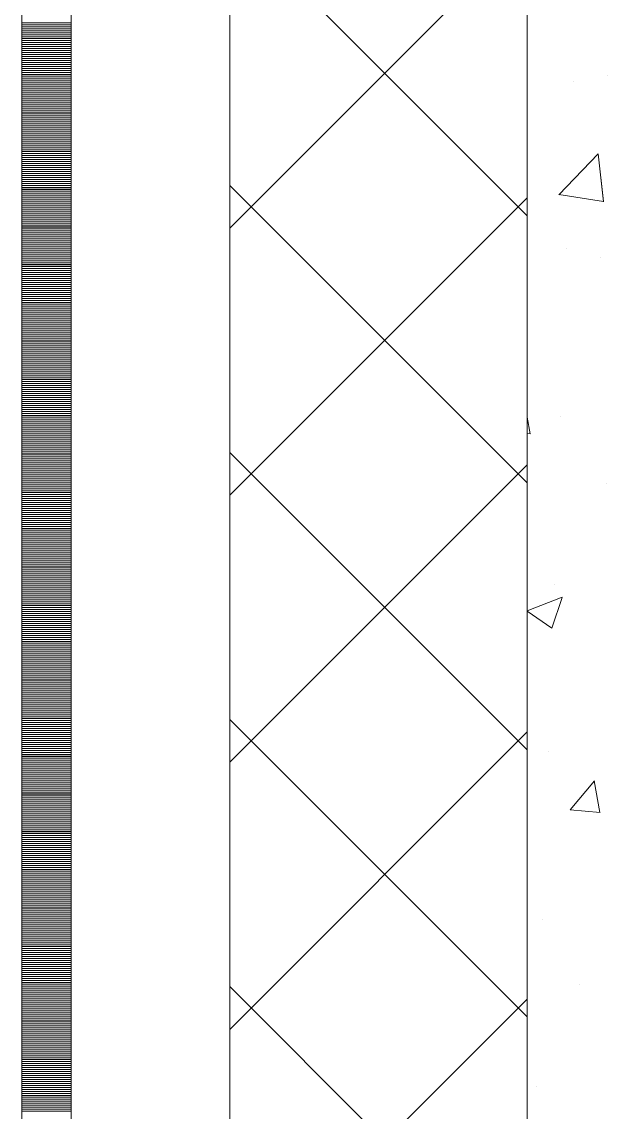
# Model space of a CAD drawing. Header units: millimetres. Extents: x 470010 to 1231400, y -134005 to 421770.
# Drawn here: x 806168 to 806465, y 162063 to 162613 of the extents above; entities that cross this region are included whole.
import ezdxf
from ezdxf.enums import TextEntityAlignment as Align

# ---------------------------------------------------------------- set-up
doc = ezdxf.new("R2010")
doc.units = ezdxf.units.MM
doc.linetypes.add('DASHED', pattern=[19.05, 12.7, -6.35])
doc.layers.get('Defpoints').update_dxf_attribs({"color": 140})
doc.layers.add('АР_Делит', color=120, linetype='Continuous', lineweight=0, plot=False)
for name, color, linetype, lineweight in [('АР_Стены ПЕНОблок', 52, 'Continuous', 20), ('АР_Тонкая', 254, 'Continuous', 5), ('АР_Утеплитель', 31, 'Continuous', 0), ('АР_Штриховка', 8, 'Continuous', 0)]:
    doc.layers.add(name, color=color, linetype=linetype, lineweight=lineweight)
doc.layers.add('РД_Оси_100', color=7, linetype='Continuous', lineweight=0, true_color=0x525252)
doc.styles.add('style1', font='ARIALN.TTF')

# ---------------------------------------------------------------- blocks, each defined once
blk = doc.blocks.new('СОШ_2200_АР_ОСИ_М100_28.05.24')
at = {"layer": 'АР_Делит', "color": 251, "linetype": 'DASHED', "true_color": 0x636466}
blk.add_lwpolyline([(114955, 135155), (114955, -355), (93595.036, -355), (93595.036, 13855), (94145, 13855), (94145, 68320), (66055, 68320), (66055, 13857.73), (83455, 13857.73), (83455, -355), (45245, -355), (45245, 13145), (44695, 13145), (44695, 26755), (45245, 26755), (45245, 68320), (20455, 68320), (20455, 26755), (27955, 26755), (27955, 13145), (-355, 13145), (-355, 100855)], dxfattribs=at)
blk = doc.blocks.new('A$C9108343f')
at = {"layer": 'АР_Стены ПЕНОблок', "color": 18, "linetype": 'Continuous', "lineweight": 20, "true_color": 0x000000}
blk.add_line((140704.09, 313879.49), (140704.09, 237679.49), dxfattribs=at)
at = {"layer": 'АР_Тонкая', "color": 18, "linetype": 'Continuous', "lineweight": 5, "true_color": 0x000000}
for p, q in [((140449.09, 313879.49), (140449.09, 237679.49)), ((140474.09, 313879.49), (140474.09, 237679.49)), ((140474.09, 237679.49), (140474.09, 313879.49)), ((140554.09, 237679.49), (140554.09, 313879.49))]:
    blk.add_line(p, q, dxfattribs=at)
at = {"layer": 'АР_Утеплитель', "color": 18, "linetype": 'Continuous', "lineweight": 0, "true_color": 0x000000}
for p, q in [((140554.09, 313879.49), (140554.09, 237679.49)), ((140704.09, 237679.49), (140704.09, 313879.49))]:
    blk.add_line(p, q, dxfattribs=at)
at = {"layer": 'АР_Штриховка', "color": 18, "linetype": 'Continuous', "lineweight": 0, "true_color": 0x000000}
for p, q in [((140704.09, 262881.92), (140554.09, 263031.92)), ((140554.09, 262875.64), (140704.09, 263025.64)), ((140449.09, 262979.24), (140474.09, 262979.24)), ((140449.09, 262978.24), (140474.09, 262978.24)), ((140449.09, 262977.24), (140474.09, 262977.24)), ((140449.09, 262976.24), (140474.09, 262976.24)), ((140449.09, 262975.24), (140474.09, 262975.24)), ((140449.09, 262974.24), (140474.09, 262974.24)), ((140449.09, 262973.24), (140474.09, 262973.24)), ((140449.09, 262972.24), (140474.09, 262972.24)), ((140449.09, 262971.24), (140474.09, 262971.24)), ((140449.09, 262970.24), (140474.09, 262970.24)), ((140449.09, 262969.24), (140474.09, 262969.24)), ((140449.09, 262968.24), (140474.09, 262968.24)), ((140449.09, 262967.24), (140474.09, 262967.24)), ((140449.09, 262966.24), (140474.09, 262966.24)), ((140449.09, 262965.24), (140474.09, 262965.24)), ((140449.09, 262964.24), (140474.09, 262964.24)), ((140449.09, 262963.24), (140474.09, 262963.24)), ((140449.09, 262962.24), (140474.09, 262962.24)), ((140449.09, 262961.24), (140474.09, 262961.24)), ((140449.09, 262960.24), (140474.09, 262960.24)), ((140449.09, 262959.24), (140474.09, 262959.24)), ((140449.09, 262958.24), (140474.09, 262958.24)), ((140449.09, 262957.24), (140474.09, 262957.24)), ((140449.09, 262956.24), (140474.09, 262956.24)), ((140449.09, 262955.24), (140474.09, 262955.24)), ((140449.09, 262954.24), (140474.09, 262954.24)), ((140449.09, 262953.24), (140474.09, 262953.24)), ((140449.09, 262952.24), (140474.09, 262952.24)), ((140449.09, 262951.24), (140474.09, 262951.24)), ((140449.09, 262950.24), (140474.09, 262950.24)), ((140727.33, 262949.8), (140727.33, 262949.8)), ((140744.48, 262952.82), (140744.48, 262952.82)), ((140449.09, 262949.24), (140474.09, 262949.24)), ((140449.09, 262948.24), (140474.09, 262948.24)), ((140449.09, 262947.24), (140474.09, 262947.24)), ((140449.09, 262946.24), (140474.09, 262946.24)), ((140449.09, 262945.24), (140474.09, 262945.24)), ((140449.09, 262944.24), (140474.09, 262944.24)), ((140449.09, 262943.24), (140474.09, 262943.24)), ((140449.09, 262942.24), (140474.09, 262942.24)), ((140449.09, 262941.24), (140474.09, 262941.24)), ((140449.09, 262940.24), (140474.09, 262940.24)), ((140449.09, 262939.24), (140474.09, 262939.24)), ((140449.09, 262938.24), (140474.09, 262938.24)), ((140449.09, 262937.24), (140474.09, 262937.24)), ((140449.09, 262936.24), (140474.09, 262936.24)), ((140449.09, 262935.24), (140474.09, 262935.24)), ((140449.09, 262934.24), (140474.09, 262934.24)), ((140449.09, 262933.24), (140474.09, 262933.24)), ((140449.09, 262932.24), (140474.09, 262932.24)), ((140449.09, 262931.24), (140474.09, 262931.24)), ((140449.09, 262930.24), (140474.09, 262930.24)), ((140449.09, 262929.24), (140474.09, 262929.24)), ((140449.09, 262928.24), (140474.09, 262928.24)), ((140449.09, 262927.24), (140474.09, 262927.24)), ((140449.09, 262926.24), (140474.09, 262926.24)), ((140449.09, 262925.24), (140474.09, 262925.24)), ((140449.09, 262924.24), (140474.09, 262924.24)), ((140449.09, 262923.24), (140474.09, 262923.24)), ((140449.09, 262922.24), (140474.09, 262922.24)), ((140449.09, 262921.24), (140474.09, 262921.24)), ((140449.09, 262920.24), (140474.09, 262920.24)), ((140449.09, 262919.24), (140474.09, 262919.24)), ((140449.09, 262918.24), (140474.09, 262918.24)), ((140449.09, 262917.24), (140474.09, 262917.24)), ((140449.09, 262916.24), (140474.09, 262916.24)), ((140449.09, 262915.24), (140474.09, 262915.24)), ((140449.09, 262914.24), (140474.09, 262914.24)), ((140449.09, 262913.24), (140474.09, 262913.24)), ((140449.09, 262912.24), (140474.09, 262912.24)), ((140449.09, 262911.24), (140474.09, 262911.24)), ((140720.19, 262892.52), (140739.98, 262913.14)), ((140742.75, 262889.02), (140739.94, 262913.14)), ((140449.09, 262910.24), (140474.09, 262910.24)), ((140449.09, 262909.24), (140474.09, 262909.24)), ((140449.09, 262908.24), (140474.09, 262908.24)), ((140449.09, 262907.24), (140474.09, 262907.24)), ((140449.09, 262906.24), (140474.09, 262906.24)), ((140449.09, 262905.24), (140474.09, 262905.24)), ((140449.09, 262904.24), (140474.09, 262904.24)), ((140449.09, 262903.24), (140474.09, 262903.24)), ((140449.09, 262902.24), (140474.09, 262902.24)), ((140449.09, 262901.24), (140474.09, 262901.24)), ((140449.09, 262900.24), (140474.09, 262900.24)), ((140449.09, 262899.24), (140474.09, 262899.24)), ((140449.09, 262898.24), (140474.09, 262898.24)), ((140449.09, 262897.24), (140474.09, 262897.24)), ((140449.09, 262896.24), (140474.09, 262896.24)), ((140449.09, 262895.24), (140474.09, 262895.24)), ((140704.09, 262747.22), (140554.09, 262897.22)), ((140449.09, 262894.24), (140474.09, 262894.24)), ((140449.09, 262893.24), (140474.09, 262893.24)), ((140449.09, 262892.24), (140474.09, 262892.24)), ((140449.09, 262891.24), (140474.09, 262891.24)), ((140449.09, 262890.24), (140474.09, 262890.24)), ((140449.09, 262889.24), (140474.09, 262889.24)), ((140554.09, 262740.93), (140704.09, 262890.93)), ((140720.17, 262892.57), (140742.76, 262889.07)), ((140449.09, 262888.24), (140474.09, 262888.24)), ((140449.09, 262887.24), (140474.09, 262887.24)), ((140449.09, 262886.24), (140474.09, 262886.24)), ((140449.09, 262885.24), (140474.09, 262885.24)), ((140449.09, 262884.24), (140474.09, 262884.24)), ((140449.09, 262883.24), (140474.09, 262883.24)), ((140449.09, 262882.24), (140474.09, 262882.24)), ((140449.09, 262881.24), (140474.09, 262881.24)), ((140449.09, 262880.24), (140474.09, 262880.24)), ((140449.09, 262879.24), (140474.09, 262879.24)), ((140449.09, 262878.24), (140474.09, 262878.24)), ((140449.09, 262877.24), (140474.09, 262877.24)), ((140449.09, 262876.24), (140474.09, 262876.24)), ((140449.09, 262875.24), (140474.09, 262875.24)), ((140449.09, 262874.24), (140474.09, 262874.24)), ((140449.09, 262873.24), (140474.09, 262873.24)), ((140449.09, 262872.24), (140474.09, 262872.24)), ((140449.09, 262871.24), (140474.09, 262871.24)), ((140449.09, 262870.24), (140474.09, 262870.24)), ((140449.09, 262869.24), (140474.09, 262869.24)), ((140449.09, 262868.24), (140474.09, 262868.24)), ((140449.09, 262867.24), (140474.09, 262867.24)), ((140449.09, 262866.24), (140474.09, 262866.24)), ((140449.09, 262865.24), (140474.09, 262865.24)), ((140449.09, 262864.24), (140474.09, 262864.24)), ((140449.09, 262863.24), (140474.09, 262863.24)), ((140449.09, 262862.24), (140474.09, 262862.24)), ((140724.24, 262865.25), (140724.24, 262865.25)), ((140449.09, 262861.24), (140474.09, 262861.24)), ((140449.09, 262860.24), (140474.09, 262860.24)), ((140449.09, 262859.24), (140474.09, 262859.24)), ((140449.09, 262858.24), (140474.09, 262858.24)), ((140449.09, 262857.24), (140474.09, 262857.24)), ((140449.09, 262856.24), (140474.09, 262856.24)), ((140741.25, 262861.01), (140741.25, 262861.01)), ((140449.09, 262855.24), (140474.09, 262855.24)), ((140449.09, 262854.24), (140474.09, 262854.24)), ((140449.09, 262853.24), (140474.09, 262853.24)), ((140449.09, 262852.24), (140474.09, 262852.24)), ((140449.09, 262851.24), (140474.09, 262851.24)), ((140449.09, 262850.24), (140474.09, 262850.24)), ((140449.09, 262849.24), (140474.09, 262849.24)), ((140449.09, 262848.24), (140474.09, 262848.24)), ((140449.09, 262847.24), (140474.09, 262847.24)), ((140449.09, 262846.24), (140474.09, 262846.24)), ((140449.09, 262845.24), (140474.09, 262845.24)), ((140449.09, 262844.24), (140474.09, 262844.24)), ((140449.09, 262843.24), (140474.09, 262843.24)), ((140449.09, 262842.24), (140474.09, 262842.24)), ((140449.09, 262841.24), (140474.09, 262841.24)), ((140449.09, 262840.24), (140474.09, 262840.24)), ((140449.09, 262839.24), (140474.09, 262839.24)), ((140449.09, 262838.24), (140474.09, 262838.24)), ((140449.09, 262837.24), (140474.09, 262837.24)), ((140449.09, 262836.24), (140474.09, 262836.24)), ((140449.09, 262835.24), (140474.09, 262835.24)), ((140449.09, 262834.24), (140474.09, 262834.24)), ((140449.09, 262833.24), (140474.09, 262833.24)), ((140449.09, 262832.24), (140474.09, 262832.24)), ((140449.09, 262831.24), (140474.09, 262831.24)), ((140449.09, 262830.24), (140474.09, 262830.24)), ((140449.09, 262829.24), (140474.09, 262829.24)), ((140449.09, 262828.24), (140474.09, 262828.24)), ((140449.09, 262827.24), (140474.09, 262827.24)), ((140449.09, 262826.24), (140474.09, 262826.24)), ((140449.09, 262825.24), (140474.09, 262825.24)), ((140449.09, 262824.24), (140474.09, 262824.24)), ((140449.09, 262823.24), (140474.09, 262823.24)), ((140449.09, 262822.24), (140474.09, 262822.24)), ((140449.09, 262821.24), (140474.09, 262821.24)), ((140449.09, 262820.24), (140474.09, 262820.24)), ((140449.09, 262819.24), (140474.09, 262819.24)), ((140449.09, 262818.24), (140474.09, 262818.24)), ((140449.09, 262817.24), (140474.09, 262817.24)), ((140449.09, 262816.24), (140474.09, 262816.24)), ((140449.09, 262815.24), (140474.09, 262815.24)), ((140449.09, 262814.24), (140474.09, 262814.24)), ((140449.09, 262813.24), (140474.09, 262813.24)), ((140449.09, 262812.24), (140474.09, 262812.24)), ((140449.09, 262811.24), (140474.09, 262811.24)), ((140449.09, 262810.24), (140474.09, 262810.24)), ((140449.09, 262809.24), (140474.09, 262809.24)), ((140449.09, 262808.24), (140474.09, 262808.24)), ((140449.09, 262807.24), (140474.09, 262807.24)), ((140449.09, 262806.24), (140474.09, 262806.24)), ((140449.09, 262805.24), (140474.09, 262805.24)), ((140449.09, 262804.24), (140474.09, 262804.24)), ((140449.09, 262803.24), (140474.09, 262803.24)), ((140449.09, 262802.24), (140474.09, 262802.24)), ((140449.09, 262801.24), (140474.09, 262801.24)), ((140449.09, 262800.24), (140474.09, 262800.24)), ((140449.09, 262799.24), (140474.09, 262799.24)), ((140449.09, 262798.24), (140474.09, 262798.24)), ((140449.09, 262797.24), (140474.09, 262797.24)), ((140449.09, 262796.24), (140474.09, 262796.24)), ((140449.09, 262795.24), (140474.09, 262795.24)), ((140449.09, 262794.24), (140474.09, 262794.24)), ((140449.09, 262793.24), (140474.09, 262793.24)), ((140449.09, 262792.24), (140474.09, 262792.24)), ((140449.09, 262791.24), (140474.09, 262791.24)), ((140449.09, 262790.24), (140474.09, 262790.24)), ((140449.09, 262789.24), (140474.09, 262789.24)), ((140449.09, 262788.24), (140474.09, 262788.24)), ((140449.09, 262787.24), (140474.09, 262787.24)), ((140449.09, 262786.24), (140474.09, 262786.24)), ((140449.09, 262785.24), (140474.09, 262785.24)), ((140449.09, 262784.24), (140474.09, 262784.24)), ((140449.09, 262783.24), (140474.09, 262783.24)), ((140449.09, 262782.24), (140474.09, 262782.24)), ((140449.09, 262781.24), (140474.09, 262781.24)), ((140449.09, 262780.24), (140474.09, 262780.24)), ((140449.09, 262779.24), (140474.09, 262779.24)), ((140705.64, 262771.94), (140704.09, 262780.33)), ((140721.15, 262780.69), (140721.15, 262780.69)), ((140449.09, 262778.24), (140474.09, 262778.24)), ((140449.09, 262777.24), (140474.09, 262777.24)), ((140449.09, 262776.24), (140474.09, 262776.24)), ((140449.09, 262775.24), (140474.09, 262775.24)), ((140449.09, 262774.24), (140474.09, 262774.24)), ((140449.09, 262773.24), (140474.09, 262773.24)), ((140449.09, 262772.24), (140474.09, 262772.24)), ((140449.09, 262771.24), (140474.09, 262771.24)), ((140449.09, 262770.24), (140474.09, 262770.24)), ((140449.09, 262769.24), (140474.09, 262769.24)), ((140449.09, 262768.24), (140474.09, 262768.24)), ((140704.09, 262772.13), (140705.83, 262771.97)), ((140449.09, 262767.24), (140474.09, 262767.24)), ((140449.09, 262766.24), (140474.09, 262766.24)), ((140449.09, 262765.24), (140474.09, 262765.24)), ((140449.09, 262764.24), (140474.09, 262764.24)), ((140449.09, 262763.24), (140474.09, 262763.24)), ((140704.09, 262612.51), (140554.09, 262762.51)), ((140449.09, 262762.24), (140474.09, 262762.24)), ((140449.09, 262761.24), (140474.09, 262761.24)), ((140449.09, 262760.24), (140474.09, 262760.24)), ((140449.09, 262759.24), (140474.09, 262759.24)), ((140449.09, 262758.24), (140474.09, 262758.24)), ((140449.09, 262757.24), (140474.09, 262757.24)), ((140449.09, 262756.24), (140474.09, 262756.24)), ((140449.09, 262755.24), (140474.09, 262755.24)), ((140449.09, 262754.24), (140474.09, 262754.24)), ((140449.09, 262753.24), (140474.09, 262753.24)), ((140449.09, 262752.24), (140474.09, 262752.24)), ((140554.09, 262606.23), (140704.09, 262756.23)), ((140449.09, 262751.24), (140474.09, 262751.24)), ((140449.09, 262750.24), (140474.09, 262750.24)), ((140449.09, 262749.24), (140474.09, 262749.24)), ((140449.09, 262748.24), (140474.09, 262748.24)), ((140449.09, 262747.24), (140474.09, 262747.24)), ((140449.09, 262746.24), (140474.09, 262746.24)), ((140744.27, 262747.03), (140744.27, 262747.03)), ((140449.09, 262745.24), (140474.09, 262745.24)), ((140449.09, 262744.24), (140474.09, 262744.24)), ((140449.09, 262743.24), (140474.09, 262743.24)), ((140449.09, 262742.24), (140474.09, 262742.24)), ((140449.09, 262741.24), (140474.09, 262741.24)), ((140449.09, 262740.24), (140474.09, 262740.24)), ((140449.09, 262739.24), (140474.09, 262739.24)), ((140449.09, 262738.24), (140474.09, 262738.24)), ((140449.09, 262737.24), (140474.09, 262737.24)), ((140449.09, 262736.24), (140474.09, 262736.24)), ((140449.09, 262735.24), (140474.09, 262735.24)), ((140449.09, 262734.24), (140474.09, 262734.24)), ((140449.09, 262733.24), (140474.09, 262733.24)), ((140449.09, 262732.24), (140474.09, 262732.24)), ((140449.09, 262731.24), (140474.09, 262731.24)), ((140449.09, 262730.24), (140474.09, 262730.24)), ((140449.09, 262729.24), (140474.09, 262729.24)), ((140449.09, 262728.24), (140474.09, 262728.24)), ((140449.09, 262727.24), (140474.09, 262727.24)), ((140449.09, 262726.24), (140474.09, 262726.24)), ((140449.09, 262725.24), (140474.09, 262725.24)), ((140449.09, 262724.24), (140474.09, 262724.24)), ((140449.09, 262723.24), (140474.09, 262723.24)), ((140449.09, 262722.24), (140474.09, 262722.24)), ((140449.09, 262721.24), (140474.09, 262721.24)), ((140449.09, 262720.24), (140474.09, 262720.24)), ((140449.09, 262719.24), (140474.09, 262719.24)), ((140449.09, 262718.24), (140474.09, 262718.24)), ((140449.09, 262717.24), (140474.09, 262717.24)), ((140449.09, 262716.24), (140474.09, 262716.24)), ((140449.09, 262715.24), (140474.09, 262715.24)), ((140449.09, 262714.24), (140474.09, 262714.24)), ((140449.09, 262713.24), (140474.09, 262713.24)), ((140449.09, 262712.24), (140474.09, 262712.24)), ((140449.09, 262711.24), (140474.09, 262711.24)), ((140449.09, 262710.24), (140474.09, 262710.24)), ((140449.09, 262709.24), (140474.09, 262709.24)), ((140449.09, 262708.24), (140474.09, 262708.24)), ((140449.09, 262707.24), (140474.09, 262707.24)), ((140449.09, 262706.24), (140474.09, 262706.24)), ((140449.09, 262705.24), (140474.09, 262705.24)), ((140449.09, 262704.24), (140474.09, 262704.24)), ((140449.09, 262703.24), (140474.09, 262703.24)), ((140449.09, 262702.24), (140474.09, 262702.24)), ((140449.09, 262701.24), (140474.09, 262701.24)), ((140449.09, 262700.24), (140474.09, 262700.24)), ((140449.09, 262699.24), (140474.09, 262699.24)), ((140449.09, 262698.24), (140474.09, 262698.24)), ((140449.09, 262697.24), (140474.09, 262697.24)), ((140449.09, 262696.24), (140474.09, 262696.24)), ((140449.09, 262695.24), (140474.09, 262695.24)), ((140449.09, 262694.24), (140474.09, 262694.24)), ((140449.09, 262693.24), (140474.09, 262693.24)), ((140449.09, 262692.24), (140474.09, 262692.24)), ((140449.09, 262691.24), (140474.09, 262691.24)), ((140718.06, 262696.14), (140718.06, 262696.14)), ((140449.09, 262690.24), (140474.09, 262690.24)), ((140449.09, 262689.24), (140474.09, 262689.24)), ((140449.09, 262688.24), (140474.09, 262688.24)), ((140449.09, 262687.24), (140474.09, 262687.24)), ((140449.09, 262686.24), (140474.09, 262686.24)), ((140704.09, 262682.67), (140721.87, 262689.5)), ((140716.64, 262673.95), (140721.79, 262689.3)), ((140449.09, 262685.24), (140474.09, 262685.24)), ((140449.09, 262684.24), (140474.09, 262684.24)), ((140449.09, 262683.24), (140474.09, 262683.24)), ((140449.09, 262682.24), (140474.09, 262682.24)), ((140449.09, 262681.24), (140474.09, 262681.24)), ((140449.09, 262680.24), (140474.09, 262680.24)), ((140704.09, 262682.41), (140716.63, 262673.95)), ((140449.09, 262679.24), (140474.09, 262679.24)), ((140449.09, 262678.24), (140474.09, 262678.24)), ((140449.09, 262677.24), (140474.09, 262677.24)), ((140449.09, 262676.24), (140474.09, 262676.24)), ((140449.09, 262675.24), (140474.09, 262675.24)), ((140449.09, 262674.24), (140474.09, 262674.24)), ((140449.09, 262673.24), (140474.09, 262673.24)), ((140449.09, 262672.24), (140474.09, 262672.24)), ((140449.09, 262671.24), (140474.09, 262671.24)), ((140449.09, 262670.24), (140474.09, 262670.24)), ((140449.09, 262669.24), (140474.09, 262669.24)), ((140449.09, 262668.24), (140474.09, 262668.24)), ((140449.09, 262667.24), (140474.09, 262667.24)), ((140449.09, 262666.24), (140474.09, 262666.24)), ((140449.09, 262665.24), (140474.09, 262665.24)), ((140449.09, 262664.24), (140474.09, 262664.24)), ((140449.09, 262663.24), (140474.09, 262663.24)), ((140449.09, 262662.24), (140474.09, 262662.24)), ((140449.09, 262661.24), (140474.09, 262661.24)), ((140449.09, 262660.24), (140474.09, 262660.24)), ((140449.09, 262659.24), (140474.09, 262659.24)), ((140449.09, 262658.24), (140474.09, 262658.24)), ((140449.09, 262657.24), (140474.09, 262657.24)), ((140449.09, 262656.24), (140474.09, 262656.24)), ((140449.09, 262655.24), (140474.09, 262655.24)), ((140449.09, 262654.24), (140474.09, 262654.24)), ((140449.09, 262653.24), (140474.09, 262653.24)), ((140449.09, 262652.24), (140474.09, 262652.24)), ((140449.09, 262651.24), (140474.09, 262651.24)), ((140449.09, 262650.24), (140474.09, 262650.24)), ((140449.09, 262649.24), (140474.09, 262649.24)), ((140449.09, 262648.24), (140474.09, 262648.24)), ((140449.09, 262647.24), (140474.09, 262647.24)), ((140449.09, 262646.24), (140474.09, 262646.24)), ((140449.09, 262645.24), (140474.09, 262645.24)), ((140449.09, 262644.24), (140474.09, 262644.24)), ((140449.09, 262643.24), (140474.09, 262643.24)), ((140449.09, 262642.24), (140474.09, 262642.24)), ((140449.09, 262641.24), (140474.09, 262641.24)), ((140449.09, 262640.24), (140474.09, 262640.24)), ((140449.09, 262639.24), (140474.09, 262639.24)), ((140449.09, 262638.24), (140474.09, 262638.24)), ((140449.09, 262637.24), (140474.09, 262637.24)), ((140449.09, 262636.24), (140474.09, 262636.24)), ((140449.09, 262635.24), (140474.09, 262635.24)), ((140449.09, 262634.24), (140474.09, 262634.24)), ((140449.09, 262633.24), (140474.09, 262633.24)), ((140449.09, 262632.24), (140474.09, 262632.24)), ((140449.09, 262631.24), (140474.09, 262631.24)), ((140449.09, 262630.24), (140474.09, 262630.24)), ((140449.09, 262629.24), (140474.09, 262629.24)), ((140449.09, 262628.24), (140474.09, 262628.24)), ((140449.09, 262627.24), (140474.09, 262627.24)), ((140449.09, 262626.24), (140474.09, 262626.24)), ((140449.09, 262625.24), (140474.09, 262625.24)), ((140704.09, 262477.81), (140554.09, 262627.81)), ((140449.09, 262624.24), (140474.09, 262624.24)), ((140449.09, 262623.24), (140474.09, 262623.24)), ((140449.09, 262622.24), (140474.09, 262622.24)), ((140449.09, 262621.24), (140474.09, 262621.24)), ((140449.09, 262620.24), (140474.09, 262620.24)), ((140554.09, 262471.52), (140704.09, 262621.52)), ((140449.09, 262619.24), (140474.09, 262619.24)), ((140449.09, 262618.24), (140474.09, 262618.24)), ((140449.09, 262617.24), (140474.09, 262617.24)), ((140449.09, 262616.24), (140474.09, 262616.24)), ((140449.09, 262615.24), (140474.09, 262615.24)), ((140449.09, 262614.24), (140474.09, 262614.24)), ((140449.09, 262613.24), (140474.09, 262613.24)), ((140449.09, 262612.24), (140474.09, 262612.24)), ((140449.09, 262611.24), (140474.09, 262611.24)), ((140449.09, 262610.24), (140474.09, 262610.24)), ((140449.09, 262609.24), (140474.09, 262609.24)), ((140714.97, 262611.58), (140714.97, 262611.58)), ((140449.09, 262608.24), (140474.09, 262608.24)), ((140449.09, 262607.24), (140474.09, 262607.24)), ((140449.09, 262606.24), (140474.09, 262606.24)), ((140449.09, 262605.24), (140474.09, 262605.24)), ((140449.09, 262604.24), (140474.09, 262604.24)), ((140449.09, 262603.24), (140474.09, 262603.24)), ((140449.09, 262602.24), (140474.09, 262602.24)), ((140449.09, 262601.24), (140474.09, 262601.24)), ((140449.09, 262600.24), (140474.09, 262600.24)), ((140449.09, 262599.24), (140474.09, 262599.24)), ((140449.09, 262598.24), (140474.09, 262598.24)), ((140449.09, 262597.24), (140474.09, 262597.24)), ((140449.09, 262596.24), (140474.09, 262596.24)), ((140449.09, 262595.24), (140474.09, 262595.24)), ((140449.09, 262594.24), (140474.09, 262594.24)), ((140449.09, 262593.24), (140474.09, 262593.24)), ((140449.09, 262592.24), (140474.09, 262592.24)), ((140725.9, 262582.25), (140738.14, 262596.85)), ((140740.88, 262580.88), (140737.95, 262596.8)), ((140449.09, 262591.24), (140474.09, 262591.24)), ((140449.09, 262590.24), (140474.09, 262590.24)), ((140449.09, 262589.24), (140474.09, 262589.24)), ((140449.09, 262588.24), (140474.09, 262588.24)), ((140449.09, 262587.24), (140474.09, 262587.24)), ((140449.09, 262586.24), (140474.09, 262586.24)), ((140449.09, 262585.24), (140474.09, 262585.24)), ((140449.09, 262584.24), (140474.09, 262584.24)), ((140449.09, 262583.24), (140474.09, 262583.24)), ((140449.09, 262582.24), (140474.09, 262582.24)), ((140449.09, 262581.24), (140474.09, 262581.24)), ((140725.9, 262582.24), (140741.08, 262580.92)), ((140449.09, 262580.24), (140474.09, 262580.24)), ((140449.09, 262579.24), (140474.09, 262579.24)), ((140449.09, 262578.24), (140474.09, 262578.24)), ((140449.09, 262577.24), (140474.09, 262577.24)), ((140449.09, 262576.24), (140474.09, 262576.24)), ((140449.09, 262575.24), (140474.09, 262575.24)), ((140449.09, 262574.24), (140474.09, 262574.24)), ((140449.09, 262573.24), (140474.09, 262573.24)), ((140449.09, 262572.24), (140474.09, 262572.24)), ((140449.09, 262571.24), (140474.09, 262571.24)), ((140449.09, 262570.24), (140474.09, 262570.24)), ((140449.09, 262569.24), (140474.09, 262569.24)), ((140449.09, 262568.24), (140474.09, 262568.24)), ((140449.09, 262567.24), (140474.09, 262567.24)), ((140449.09, 262566.24), (140474.09, 262566.24)), ((140449.09, 262565.24), (140474.09, 262565.24)), ((140449.09, 262564.24), (140474.09, 262564.24)), ((140449.09, 262563.24), (140474.09, 262563.24)), ((140449.09, 262562.24), (140474.09, 262562.24)), ((140449.09, 262561.24), (140474.09, 262561.24)), ((140449.09, 262560.24), (140474.09, 262560.24)), ((140449.09, 262559.24), (140474.09, 262559.24)), ((140449.09, 262558.24), (140474.09, 262558.24)), ((140449.09, 262557.24), (140474.09, 262557.24)), ((140449.09, 262556.24), (140474.09, 262556.24)), ((140449.09, 262555.24), (140474.09, 262555.24)), ((140449.09, 262554.24), (140474.09, 262554.24)), ((140449.09, 262553.24), (140474.09, 262553.24)), ((140449.09, 262552.24), (140474.09, 262552.24)), ((140449.09, 262551.24), (140474.09, 262551.24)), ((140449.09, 262550.24), (140474.09, 262550.24)), ((140449.09, 262549.24), (140474.09, 262549.24)), ((140449.09, 262548.24), (140474.09, 262548.24)), ((140449.09, 262547.24), (140474.09, 262547.24)), ((140449.09, 262546.24), (140474.09, 262546.24)), ((140449.09, 262545.24), (140474.09, 262545.24)), ((140449.09, 262544.24), (140474.09, 262544.24)), ((140449.09, 262543.24), (140474.09, 262543.24)), ((140449.09, 262542.24), (140474.09, 262542.24)), ((140449.09, 262541.24), (140474.09, 262541.24)), ((140449.09, 262540.24), (140474.09, 262540.24)), ((140449.09, 262539.24), (140474.09, 262539.24)), ((140449.09, 262538.24), (140474.09, 262538.24)), ((140449.09, 262537.24), (140474.09, 262537.24)), ((140449.09, 262536.24), (140474.09, 262536.24)), ((140449.09, 262535.24), (140474.09, 262535.24)), ((140449.09, 262534.24), (140474.09, 262534.24)), ((140449.09, 262533.24), (140474.09, 262533.24)), ((140449.09, 262532.24), (140474.09, 262532.24)), ((140449.09, 262531.24), (140474.09, 262531.24)), ((140449.09, 262530.24), (140474.09, 262530.24)), ((140449.09, 262529.24), (140474.09, 262529.24)), ((140449.09, 262528.24), (140474.09, 262528.24)), ((140449.09, 262527.24), (140474.09, 262527.24)), ((140449.09, 262526.24), (140474.09, 262526.24)), ((140711.89, 262527.03), (140711.89, 262527.03)), ((140449.09, 262525.24), (140474.09, 262525.24)), ((140449.09, 262524.24), (140474.09, 262524.24)), ((140449.09, 262523.24), (140474.09, 262523.24)), ((140449.09, 262522.24), (140474.09, 262522.24)), ((140449.09, 262521.24), (140474.09, 262521.24)), ((140449.09, 262520.24), (140474.09, 262520.24)), ((140449.09, 262519.24), (140474.09, 262519.24)), ((140449.09, 262518.24), (140474.09, 262518.24)), ((140449.09, 262517.24), (140474.09, 262517.24)), ((140449.09, 262516.24), (140474.09, 262516.24)), ((140449.09, 262515.24), (140474.09, 262515.24)), ((140449.09, 262514.24), (140474.09, 262514.24)), ((140449.09, 262513.24), (140474.09, 262513.24)), ((140449.09, 262512.24), (140474.09, 262512.24)), ((140449.09, 262511.24), (140474.09, 262511.24)), ((140449.09, 262510.24), (140474.09, 262510.24)), ((140449.09, 262509.24), (140474.09, 262509.24)), ((140449.09, 262508.24), (140474.09, 262508.24)), ((140449.09, 262507.24), (140474.09, 262507.24)), ((140449.09, 262506.24), (140474.09, 262506.24)), ((140449.09, 262505.24), (140474.09, 262505.24)), ((140449.09, 262504.24), (140474.09, 262504.24)), ((140449.09, 262503.24), (140474.09, 262503.24)), ((140449.09, 262502.24), (140474.09, 262502.24)), ((140449.09, 262501.24), (140474.09, 262501.24)), ((140449.09, 262500.24), (140474.09, 262500.24)), ((140449.09, 262499.24), (140474.09, 262499.24)), ((140449.09, 262498.24), (140474.09, 262498.24)), ((140449.09, 262497.24), (140474.09, 262497.24)), ((140449.09, 262496.24), (140474.09, 262496.24)), ((140449.09, 262495.24), (140474.09, 262495.24)), ((140449.09, 262494.24), (140474.09, 262494.24)), ((140449.09, 262493.24), (140474.09, 262493.24)), ((140704.09, 262343.11), (140554.09, 262493.11)), ((140730.58, 262494.07), (140730.58, 262494.07)), ((140449.09, 262492.24), (140474.09, 262492.24)), ((140449.09, 262491.24), (140474.09, 262491.24)), ((140449.09, 262490.24), (140474.09, 262490.24)), ((140449.09, 262489.24), (140474.09, 262489.24)), ((140449.09, 262488.24), (140474.09, 262488.24)), ((140449.09, 262487.24), (140474.09, 262487.24)), ((140449.09, 262486.24), (140474.09, 262486.24)), ((140449.09, 262485.24), (140474.09, 262485.24)), ((140449.09, 262484.24), (140474.09, 262484.24)), ((140449.09, 262483.24), (140474.09, 262483.24)), ((140449.09, 262482.24), (140474.09, 262482.24)), ((140554.09, 262336.82), (140704.09, 262486.82)), ((140449.09, 262481.24), (140474.09, 262481.24)), ((140449.09, 262480.24), (140474.09, 262480.24)), ((140449.09, 262479.24), (140474.09, 262479.24)), ((140449.09, 262478.24), (140474.09, 262478.24)), ((140449.09, 262477.24), (140474.09, 262477.24)), ((140449.09, 262476.24), (140474.09, 262476.24)), ((140449.09, 262475.24), (140474.09, 262475.24)), ((140449.09, 262474.24), (140474.09, 262474.24)), ((140449.09, 262473.24), (140474.09, 262473.24)), ((140449.09, 262472.24), (140474.09, 262472.24)), ((140449.09, 262471.24), (140474.09, 262471.24)), ((140449.09, 262470.24), (140474.09, 262470.24)), ((140449.09, 262469.24), (140474.09, 262469.24)), ((140449.09, 262468.24), (140474.09, 262468.24)), ((140449.09, 262467.24), (140474.09, 262467.24)), ((140449.09, 262466.24), (140474.09, 262466.24)), ((140449.09, 262465.24), (140474.09, 262465.24)), ((140449.09, 262464.24), (140474.09, 262464.24)), ((140449.09, 262463.24), (140474.09, 262463.24)), ((140449.09, 262462.24), (140474.09, 262462.24)), ((140449.09, 262461.24), (140474.09, 262461.24)), ((140449.09, 262460.24), (140474.09, 262460.24)), ((140449.09, 262459.24), (140474.09, 262459.24)), ((140449.09, 262458.24), (140474.09, 262458.24)), ((140449.09, 262457.24), (140474.09, 262457.24)), ((140449.09, 262456.24), (140474.09, 262456.24)), ((140449.09, 262455.24), (140474.09, 262455.24)), ((140449.09, 262454.24), (140474.09, 262454.24)), ((140449.09, 262453.24), (140474.09, 262453.24)), ((140449.09, 262452.24), (140474.09, 262452.24)), ((140449.09, 262451.24), (140474.09, 262451.24)), ((140449.09, 262450.24), (140474.09, 262450.24)), ((140449.09, 262449.24), (140474.09, 262449.24)), ((140449.09, 262448.24), (140474.09, 262448.24)), ((140449.09, 262447.24), (140474.09, 262447.24)), ((140449.09, 262446.24), (140474.09, 262446.24)), ((140449.09, 262445.24), (140474.09, 262445.24)), ((140449.09, 262444.24), (140474.09, 262444.24)), ((140449.09, 262443.24), (140474.09, 262443.24)), ((140449.09, 262442.24), (140474.09, 262442.24)), ((140449.09, 262441.24), (140474.09, 262441.24)), ((140449.09, 262440.24), (140474.09, 262440.24)), ((140449.09, 262439.24), (140474.09, 262439.24)), ((140449.09, 262438.24), (140474.09, 262438.24)), ((140708.8, 262442.47), (140708.8, 262442.47)), ((140449.09, 262437.24), (140474.09, 262437.24)), ((140449.09, 262436.24), (140474.09, 262436.24)), ((140449.09, 262435.24), (140474.09, 262435.24)), ((140449.09, 262434.24), (140474.09, 262434.24)), ((140449.09, 262433.24), (140474.09, 262433.24)), ((140449.09, 262432.24), (140474.09, 262432.24)), ((140449.09, 262431.24), (140474.09, 262431.24)), ((140449.09, 262430.24), (140474.09, 262430.24))]:
    blk.add_line(p, q, dxfattribs=at)
at = {"layer": 'РД_Оси_100'}
blk.add_blockref('СОШ_2200_АР_ОСИ_М100_28.05.24', (140804.09, 223079.49), dxfattribs=at)
at = {"layer": 'Defpoints', "color": 18, "true_color": 0x000000, "style": 'style1'}
for p in [(143949.34, 316089.12), (143974.98, 281639.5), (143890.4, 273244.71), (143839.99, 264276.81), (143967.75, 254892.38), (12251.96, 104178.14), (12382.58, 96023.14)]:
    blk.add_attdef('АР-ПОМЕЩЕНИЕ:НАИМЕНОВАНИЕ', text='', height=100, dxfattribs=at).set_placement(p, align=Align.MIDDLE)
at = {"layer": 'Defpoints', "color": 18, "true_color": 0x000000, "style": 'style1', "flags": 8}
for p in [(143951.3, 279099.09), (143848.34, 269251.11), (143875.33, 260094.25), (144049.74, 250824.7), (163419.28, 238153.36), (155897.46, 237965.97), (183037.2, 237965.97), (143342.94, 237876.19)]:
    blk.add_attdef('АР-ПОМЕЩЕНИЕ:НАИМЕНОВАНИЕ', text='', height=100, dxfattribs=at).set_placement(p, align=Align.MIDDLE)

msp = doc.modelspace()

# ---------------------------------------------------------------- linework, layer by layer
at = {"layer": 'АР_Стены ПЕНОблок', "color": 18, "linetype": 'Continuous', "lineweight": 20, "true_color": 0x000000}
msp.add_line((806422.706, 213513.251), (806422.706, 137313.251), dxfattribs=at)
at = {"layer": 'АР_Тонкая', "color": 18, "linetype": 'Continuous', "lineweight": 5, "true_color": 0x000000}
for p, q in [((806167.706, 213513.251), (806167.706, 137313.251)), ((806192.706, 213513.251), (806192.706, 137313.251)), ((806192.706, 137313.251), (806192.706, 213513.251)), ((806272.706, 137313.251), (806272.706, 213513.251))]:
    msp.add_line(p, q, dxfattribs=at)
at = {"layer": 'АР_Утеплитель', "color": 18, "linetype": 'Continuous', "lineweight": 0, "true_color": 0x000000}
for p, q in [((806272.706, 213513.251), (806272.706, 137313.251)), ((806422.706, 137313.251), (806422.706, 213513.251))]:
    msp.add_line(p, q, dxfattribs=at)
at = {"layer": 'АР_Штриховка', "color": 18, "linetype": 'Continuous', "lineweight": 0, "true_color": 0x000000}
for p, q in [((806422.706, 162515.681), (806272.706, 162665.681)), ((806272.706, 162509.394), (806422.706, 162659.394)), ((806167.706, 162613), (806192.706, 162613)), ((806167.706, 162612), (806192.706, 162612)), ((806167.706, 162611), (806192.706, 162611)), ((806167.706, 162610), (806192.706, 162610)), ((806167.706, 162609), (806192.706, 162609)), ((806167.706, 162608), (806192.706, 162608)), ((806167.706, 162607), (806192.706, 162607)), ((806167.706, 162606), (806192.706, 162606)), ((806167.706, 162605), (806192.706, 162605)), ((806167.706, 162604), (806192.706, 162604)), ((806167.706, 162603), (806192.706, 162603)), ((806167.706, 162602), (806192.706, 162602)), ((806167.706, 162601), (806192.706, 162601)), ((806167.706, 162600), (806192.706, 162600)), ((806167.706, 162599), (806192.706, 162599)), ((806167.706, 162598), (806192.706, 162598)), ((806167.706, 162597), (806192.706, 162597)), ((806167.706, 162596), (806192.706, 162596)), ((806167.706, 162595), (806192.706, 162595)), ((806167.706, 162594), (806192.706, 162594)), ((806167.706, 162593), (806192.706, 162593)), ((806167.706, 162592), (806192.706, 162592)), ((806167.706, 162591), (806192.706, 162591)), ((806167.706, 162590), (806192.706, 162590)), ((806167.706, 162589), (806192.706, 162589)), ((806167.706, 162588), (806192.706, 162588)), ((806167.706, 162587), (806192.706, 162587)), ((806167.706, 162586), (806192.706, 162586)), ((806167.706, 162585), (806192.706, 162585)), ((806167.706, 162584), (806192.706, 162584)), ((806167.706, 162583), (806192.706, 162583)), ((806167.706, 162582), (806192.706, 162582)), ((806167.706, 162581), (806192.706, 162581)), ((806167.706, 162580), (806192.706, 162580)), ((806167.706, 162579), (806192.706, 162579)), ((806167.706, 162578), (806192.706, 162578)), ((806167.706, 162577), (806192.706, 162577)), ((806167.706, 162576), (806192.706, 162576)), ((806167.706, 162575), (806192.706, 162575)), ((806167.706, 162574), (806192.706, 162574)), ((806167.706, 162573), (806192.706, 162573)), ((806167.706, 162572), (806192.706, 162572)), ((806167.706, 162571), (806192.706, 162571)), ((806167.706, 162570), (806192.706, 162570)), ((806167.706, 162569), (806192.706, 162569)), ((806167.706, 162568), (806192.706, 162568)), ((806167.706, 162567), (806192.706, 162567)), ((806167.706, 162566), (806192.706, 162566)), ((806167.706, 162565), (806192.706, 162565)), ((806167.706, 162564), (806192.706, 162564)), ((806167.706, 162563), (806192.706, 162563)), ((806167.706, 162562), (806192.706, 162562)), ((806167.706, 162561), (806192.706, 162561)), ((806167.706, 162560), (806192.706, 162560)), ((806167.706, 162559), (806192.706, 162559)), ((806167.706, 162558), (806192.706, 162558)), ((806167.706, 162557), (806192.706, 162557)), ((806167.706, 162556), (806192.706, 162556)), ((806167.706, 162555), (806192.706, 162555)), ((806167.706, 162554), (806192.706, 162554)), ((806167.706, 162553), (806192.706, 162553)), ((806167.706, 162552), (806192.706, 162552)), ((806167.706, 162551), (806192.706, 162551)), ((806167.706, 162550), (806192.706, 162550)), ((806167.706, 162549), (806192.706, 162549)), ((806167.706, 162548), (806192.706, 162548)), ((806167.706, 162547), (806192.706, 162547)), ((806167.706, 162546), (806192.706, 162546)), ((806167.706, 162545), (806192.706, 162545)), ((806167.706, 162544), (806192.706, 162544)), ((806167.706, 162543), (806192.706, 162543)), ((806167.706, 162542), (806192.706, 162542)), ((806438.804, 162526.282), (806458.588, 162546.901)), ((806461.363, 162522.775), (806458.557, 162546.898)), ((806167.706, 162541), (806192.706, 162541)), ((806167.706, 162540), (806192.706, 162540)), ((806167.706, 162539), (806192.706, 162539)), ((806167.706, 162538), (806192.706, 162538)), ((806167.706, 162537), (806192.706, 162537)), ((806167.706, 162536), (806192.706, 162536)), ((806167.706, 162535), (806192.706, 162535)), ((806167.706, 162534), (806192.706, 162534)), ((806167.706, 162533), (806192.706, 162533)), ((806167.706, 162532), (806192.706, 162532)), ((806167.706, 162531), (806192.706, 162531)), ((806422.706, 162380.977), (806272.706, 162530.977)), ((806167.706, 162530), (806192.706, 162530)), ((806167.706, 162529), (806192.706, 162529)), ((806167.706, 162528), (806192.706, 162528)), ((806167.706, 162527), (806192.706, 162527)), ((806167.706, 162526), (806192.706, 162526)), ((806438.781, 162526.331), (806461.371, 162522.827)), ((806167.706, 162525), (806192.706, 162525)), ((806167.706, 162524), (806192.706, 162524)), ((806167.706, 162523), (806192.706, 162523)), ((806167.706, 162522), (806192.706, 162522)), ((806167.706, 162521), (806192.706, 162521)), ((806167.706, 162520), (806192.706, 162520)), ((806272.706, 162374.69), (806422.706, 162524.69)), ((806167.706, 162519), (806192.706, 162519)), ((806167.706, 162518), (806192.706, 162518)), ((806167.706, 162517), (806192.706, 162517)), ((806167.706, 162516), (806192.706, 162516)), ((806167.706, 162515), (806192.706, 162515)), ((806167.706, 162514), (806192.706, 162514)), ((806167.706, 162513), (806192.706, 162513)), ((806167.706, 162512), (806192.706, 162512)), ((806167.706, 162511), (806192.706, 162511)), ((806167.706, 162510), (806192.706, 162510)), ((806167.706, 162509), (806192.706, 162509)), ((806167.706, 162508), (806192.706, 162508)), ((806167.706, 162507), (806192.706, 162507)), ((806167.706, 162506), (806192.706, 162506)), ((806167.706, 162505), (806192.706, 162505)), ((806167.706, 162504), (806192.706, 162504)), ((806167.706, 162503), (806192.706, 162503)), ((806167.706, 162502), (806192.706, 162502)), ((806167.706, 162501), (806192.706, 162501)), ((806167.706, 162500), (806192.706, 162500)), ((806167.706, 162499), (806192.706, 162499)), ((806167.706, 162498), (806192.706, 162498)), ((806167.706, 162497), (806192.706, 162497)), ((806167.706, 162496), (806192.706, 162496)), ((806167.706, 162495), (806192.706, 162495)), ((806167.706, 162494), (806192.706, 162494)), ((806167.706, 162493), (806192.706, 162493)), ((806167.706, 162492), (806192.706, 162492)), ((806167.706, 162491), (806192.706, 162491)), ((806167.706, 162490), (806192.706, 162490)), ((806167.706, 162489), (806192.706, 162489)), ((806167.706, 162488), (806192.706, 162488)), ((806167.706, 162487), (806192.706, 162487)), ((806167.706, 162486), (806192.706, 162486)), ((806167.706, 162485), (806192.706, 162485)), ((806167.706, 162484), (806192.706, 162484)), ((806167.706, 162483), (806192.706, 162483)), ((806167.706, 162482), (806192.706, 162482)), ((806167.706, 162481), (806192.706, 162481)), ((806167.706, 162480), (806192.706, 162480)), ((806167.706, 162479), (806192.706, 162479)), ((806167.706, 162478), (806192.706, 162478)), ((806167.706, 162477), (806192.706, 162477)), ((806167.706, 162476), (806192.706, 162476)), ((806167.706, 162475), (806192.706, 162475)), ((806167.706, 162474), (806192.706, 162474)), ((806167.706, 162473), (806192.706, 162473)), ((806167.706, 162472), (806192.706, 162472)), ((806167.706, 162471), (806192.706, 162471)), ((806167.706, 162470), (806192.706, 162470)), ((806167.706, 162469), (806192.706, 162469)), ((806167.706, 162468), (806192.706, 162468)), ((806167.706, 162467), (806192.706, 162467)), ((806167.706, 162466), (806192.706, 162466)), ((806167.706, 162465), (806192.706, 162465)), ((806167.706, 162464), (806192.706, 162464)), ((806167.706, 162463), (806192.706, 162463)), ((806167.706, 162462), (806192.706, 162462)), ((806167.706, 162461), (806192.706, 162461)), ((806167.706, 162460), (806192.706, 162460)), ((806167.706, 162459), (806192.706, 162459)), ((806167.706, 162458), (806192.706, 162458)), ((806167.706, 162457), (806192.706, 162457)), ((806167.706, 162456), (806192.706, 162456)), ((806167.706, 162455), (806192.706, 162455)), ((806167.706, 162454), (806192.706, 162454)), ((806167.706, 162453), (806192.706, 162453)), ((806167.706, 162452), (806192.706, 162452)), ((806167.706, 162451), (806192.706, 162451)), ((806167.706, 162450), (806192.706, 162450)), ((806167.706, 162449), (806192.706, 162449)), ((806167.706, 162448), (806192.706, 162448)), ((806167.706, 162447), (806192.706, 162447)), ((806167.706, 162446), (806192.706, 162446)), ((806167.706, 162445), (806192.706, 162445)), ((806167.706, 162444), (806192.706, 162444)), ((806167.706, 162443), (806192.706, 162443)), ((806167.706, 162442), (806192.706, 162442)), ((806167.706, 162441), (806192.706, 162441)), ((806167.706, 162440), (806192.706, 162440)), ((806167.706, 162439), (806192.706, 162439)), ((806167.706, 162438), (806192.706, 162438)), ((806167.706, 162437), (806192.706, 162437)), ((806167.706, 162436), (806192.706, 162436)), ((806167.706, 162435), (806192.706, 162435)), ((806167.706, 162434), (806192.706, 162434)), ((806167.706, 162433), (806192.706, 162433)), ((806167.706, 162432), (806192.706, 162432)), ((806167.706, 162431), (806192.706, 162431)), ((806167.706, 162430), (806192.706, 162430)), ((806167.706, 162429), (806192.706, 162429)), ((806167.706, 162428), (806192.706, 162428)), ((806167.706, 162427), (806192.706, 162427)), ((806167.706, 162426), (806192.706, 162426)), ((806167.706, 162425), (806192.706, 162425)), ((806167.706, 162424), (806192.706, 162424)), ((806167.706, 162423), (806192.706, 162423)), ((806167.706, 162422), (806192.706, 162422)), ((806167.706, 162421), (806192.706, 162421)), ((806167.706, 162420), (806192.706, 162420)), ((806167.706, 162419), (806192.706, 162419)), ((806167.706, 162418), (806192.706, 162418)), ((806167.706, 162417), (806192.706, 162417)), ((806167.706, 162416), (806192.706, 162416)), ((806167.706, 162415), (806192.706, 162415)), ((806167.706, 162414), (806192.706, 162414)), ((806167.706, 162413), (806192.706, 162413)), ((806167.706, 162412), (806192.706, 162412)), ((806167.706, 162411), (806192.706, 162411)), ((806167.706, 162410), (806192.706, 162410)), ((806424.254, 162405.695), (806422.706, 162414.088)), ((806167.706, 162409), (806192.706, 162409)), ((806167.706, 162408), (806192.706, 162408)), ((806167.706, 162407), (806192.706, 162407)), ((806167.706, 162406), (806192.706, 162406)), ((806167.706, 162405), (806192.706, 162405)), ((806422.706, 162405.883), (806424.447, 162405.731)), ((806167.706, 162404), (806192.706, 162404)), ((806167.706, 162403), (806192.706, 162403)), ((806167.706, 162402), (806192.706, 162402)), ((806167.706, 162401), (806192.706, 162401)), ((806167.706, 162400), (806192.706, 162400)), ((806167.706, 162399), (806192.706, 162399)), ((806167.706, 162398), (806192.706, 162398)), ((806167.706, 162397), (806192.706, 162397)), ((806167.706, 162396), (806192.706, 162396)), ((806167.706, 162395), (806192.706, 162395)), ((806167.706, 162394), (806192.706, 162394)), ((806422.706, 162246.273), (806272.706, 162396.273)), ((806167.706, 162393), (806192.706, 162393)), ((806167.706, 162392), (806192.706, 162392)), ((806167.706, 162391), (806192.706, 162391)), ((806167.706, 162390), (806192.706, 162390)), ((806167.706, 162389), (806192.706, 162389)), ((806167.706, 162388), (806192.706, 162388)), ((806272.706, 162239.986), (806422.706, 162389.986)), ((806167.706, 162387), (806192.706, 162387)), ((806167.706, 162386), (806192.706, 162386)), ((806167.706, 162385), (806192.706, 162385)), ((806167.706, 162384), (806192.706, 162384)), ((806167.706, 162383), (806192.706, 162383)), ((806167.706, 162382), (806192.706, 162382)), ((806167.706, 162381), (806192.706, 162381)), ((806167.706, 162380), (806192.706, 162380)), ((806167.706, 162379), (806192.706, 162379)), ((806167.706, 162378), (806192.706, 162378)), ((806167.706, 162377), (806192.706, 162377)), ((806167.706, 162376), (806192.706, 162376)), ((806167.706, 162375), (806192.706, 162375)), ((806167.706, 162374), (806192.706, 162374)), ((806167.706, 162373), (806192.706, 162373)), ((806167.706, 162372), (806192.706, 162372)), ((806167.706, 162371), (806192.706, 162371)), ((806167.706, 162370), (806192.706, 162370)), ((806167.706, 162369), (806192.706, 162369)), ((806167.706, 162368), (806192.706, 162368)), ((806167.706, 162367), (806192.706, 162367)), ((806167.706, 162366), (806192.706, 162366)), ((806167.706, 162365), (806192.706, 162365)), ((806167.706, 162364), (806192.706, 162364)), ((806167.706, 162363), (806192.706, 162363)), ((806167.706, 162362), (806192.706, 162362)), ((806167.706, 162361), (806192.706, 162361)), ((806167.706, 162360), (806192.706, 162360)), ((806167.706, 162359), (806192.706, 162359)), ((806167.706, 162358), (806192.706, 162358)), ((806167.706, 162357), (806192.706, 162357)), ((806167.706, 162356), (806192.706, 162356)), ((806167.706, 162355), (806192.706, 162355)), ((806167.706, 162354), (806192.706, 162354)), ((806167.706, 162353), (806192.706, 162353)), ((806167.706, 162352), (806192.706, 162352)), ((806167.706, 162351), (806192.706, 162351)), ((806167.706, 162350), (806192.706, 162350)), ((806167.706, 162349), (806192.706, 162349)), ((806167.706, 162348), (806192.706, 162348)), ((806167.706, 162347), (806192.706, 162347)), ((806167.706, 162346), (806192.706, 162346)), ((806167.706, 162345), (806192.706, 162345)), ((806167.706, 162344), (806192.706, 162344)), ((806167.706, 162343), (806192.706, 162343)), ((806167.706, 162342), (806192.706, 162342)), ((806167.706, 162341), (806192.706, 162341)), ((806167.706, 162340), (806192.706, 162340)), ((806167.706, 162339), (806192.706, 162339)), ((806167.706, 162338), (806192.706, 162338)), ((806167.706, 162337), (806192.706, 162337)), ((806167.706, 162336), (806192.706, 162336)), ((806167.706, 162335), (806192.706, 162335)), ((806167.706, 162334), (806192.706, 162334)), ((806167.706, 162333), (806192.706, 162333)), ((806167.706, 162332), (806192.706, 162332)), ((806167.706, 162331), (806192.706, 162331)), ((806167.706, 162330), (806192.706, 162330)), ((806167.706, 162329), (806192.706, 162329)), ((806167.706, 162328), (806192.706, 162328)), ((806167.706, 162327), (806192.706, 162327)), ((806167.706, 162326), (806192.706, 162326)), ((806167.706, 162325), (806192.706, 162325)), ((806167.706, 162324), (806192.706, 162324)), ((806167.706, 162323), (806192.706, 162323)), ((806167.706, 162322), (806192.706, 162322)), ((806422.706, 162316.432), (806440.48, 162323.254)), ((806435.25, 162307.711), (806440.4, 162323.06)), ((806167.706, 162321), (806192.706, 162321)), ((806167.706, 162320), (806192.706, 162320)), ((806167.706, 162319), (806192.706, 162319)), ((806167.706, 162318), (806192.706, 162318)), ((806167.706, 162317), (806192.706, 162317)), ((806422.706, 162316.168), (806435.242, 162307.712)), ((806167.706, 162316), (806192.706, 162316)), ((806167.706, 162315), (806192.706, 162315)), ((806167.706, 162314), (806192.706, 162314)), ((806167.706, 162313), (806192.706, 162313)), ((806167.706, 162312), (806192.706, 162312)), ((806167.706, 162311), (806192.706, 162311)), ((806167.706, 162310), (806192.706, 162310)), ((806167.706, 162309), (806192.706, 162309)), ((806167.706, 162308), (806192.706, 162308)), ((806167.706, 162307), (806192.706, 162307)), ((806167.706, 162306), (806192.706, 162306)), ((806167.706, 162305), (806192.706, 162305)), ((806167.706, 162304), (806192.706, 162304)), ((806167.706, 162303), (806192.706, 162303)), ((806167.706, 162302), (806192.706, 162302)), ((806167.706, 162301), (806192.706, 162301)), ((806167.706, 162300), (806192.706, 162300)), ((806167.706, 162299), (806192.706, 162299)), ((806167.706, 162298), (806192.706, 162298)), ((806167.706, 162297), (806192.706, 162297)), ((806167.706, 162296), (806192.706, 162296)), ((806167.706, 162295), (806192.706, 162295)), ((806167.706, 162294), (806192.706, 162294)), ((806167.706, 162293), (806192.706, 162293)), ((806167.706, 162292), (806192.706, 162292)), ((806167.706, 162291), (806192.706, 162291)), ((806167.706, 162290), (806192.706, 162290)), ((806167.706, 162289), (806192.706, 162289)), ((806167.706, 162288), (806192.706, 162288)), ((806167.706, 162287), (806192.706, 162287)), ((806167.706, 162286), (806192.706, 162286)), ((806167.706, 162285), (806192.706, 162285)), ((806167.706, 162284), (806192.706, 162284)), ((806167.706, 162283), (806192.706, 162283)), ((806167.706, 162282), (806192.706, 162282)), ((806167.706, 162281), (806192.706, 162281)), ((806167.706, 162280), (806192.706, 162280)), ((806167.706, 162279), (806192.706, 162279)), ((806167.706, 162278), (806192.706, 162278)), ((806167.706, 162277), (806192.706, 162277)), ((806167.706, 162276), (806192.706, 162276)), ((806167.706, 162275), (806192.706, 162275)), ((806167.706, 162274), (806192.706, 162274)), ((806167.706, 162273), (806192.706, 162273)), ((806167.706, 162272), (806192.706, 162272)), ((806167.706, 162271), (806192.706, 162271)), ((806167.706, 162270), (806192.706, 162270)), ((806167.706, 162269), (806192.706, 162269)), ((806167.706, 162268), (806192.706, 162268)), ((806167.706, 162267), (806192.706, 162267)), ((806167.706, 162266), (806192.706, 162266)), ((806167.706, 162265), (806192.706, 162265)), ((806167.706, 162264), (806192.706, 162264)), ((806167.706, 162263), (806192.706, 162263)), ((806167.706, 162262), (806192.706, 162262)), ((806422.706, 162111.569), (806272.706, 162261.569)), ((806167.706, 162261), (806192.706, 162261)), ((806167.706, 162260), (806192.706, 162260)), ((806167.706, 162259), (806192.706, 162259)), ((806167.706, 162258), (806192.706, 162258)), ((806167.706, 162257), (806192.706, 162257)), ((806167.706, 162256), (806192.706, 162256)), ((806167.706, 162255), (806192.706, 162255)), ((806167.706, 162254), (806192.706, 162254)), ((806167.706, 162253), (806192.706, 162253)), ((806167.706, 162252), (806192.706, 162252)), ((806167.706, 162251), (806192.706, 162251)), ((806272.706, 162105.282), (806422.706, 162255.282)), ((806167.706, 162250), (806192.706, 162250)), ((806167.706, 162249), (806192.706, 162249)), ((806167.706, 162248), (806192.706, 162248)), ((806167.706, 162247), (806192.706, 162247)), ((806167.706, 162246), (806192.706, 162246)), ((806167.706, 162245), (806192.706, 162245)), ((806167.706, 162244), (806192.706, 162244)), ((806167.706, 162243), (806192.706, 162243)), ((806167.706, 162242), (806192.706, 162242)), ((806167.706, 162241), (806192.706, 162241)), ((806167.706, 162240), (806192.706, 162240)), ((806167.706, 162239), (806192.706, 162239)), ((806167.706, 162238), (806192.706, 162238)), ((806167.706, 162237), (806192.706, 162237)), ((806167.706, 162236), (806192.706, 162236)), ((806167.706, 162235), (806192.706, 162235)), ((806167.706, 162234), (806192.706, 162234)), ((806167.706, 162233), (806192.706, 162233)), ((806167.706, 162232), (806192.706, 162232)), ((806167.706, 162231), (806192.706, 162231)), ((806167.706, 162230), (806192.706, 162230)), ((806167.706, 162229), (806192.706, 162229)), ((806444.509, 162216.012), (806456.754, 162230.605)), ((806459.497, 162214.638), (806456.56, 162230.559)), ((806167.706, 162228), (806192.706, 162228)), ((806167.706, 162227), (806192.706, 162227)), ((806167.706, 162226), (806192.706, 162226)), ((806167.706, 162225), (806192.706, 162225)), ((806167.706, 162224), (806192.706, 162224)), ((806167.706, 162223), (806192.706, 162223)), ((806167.706, 162222), (806192.706, 162222)), ((806167.706, 162221), (806192.706, 162221)), ((806167.706, 162220), (806192.706, 162220)), ((806167.706, 162219), (806192.706, 162219)), ((806167.706, 162218), (806192.706, 162218)), ((806167.706, 162217), (806192.706, 162217)), ((806167.706, 162216), (806192.706, 162216)), ((806167.706, 162215), (806192.706, 162215)), ((806167.706, 162214), (806192.706, 162214)), ((806167.706, 162213), (806192.706, 162213)), ((806167.706, 162212), (806192.706, 162212)), ((806444.508, 162216.002), (806459.69, 162214.674)), ((806167.706, 162211), (806192.706, 162211)), ((806167.706, 162210), (806192.706, 162210)), ((806167.706, 162209), (806192.706, 162209)), ((806167.706, 162208), (806192.706, 162208)), ((806167.706, 162207), (806192.706, 162207)), ((806167.706, 162206), (806192.706, 162206)), ((806167.706, 162205), (806192.706, 162205)), ((806167.706, 162204), (806192.706, 162204)), ((806167.706, 162203), (806192.706, 162203)), ((806167.706, 162202), (806192.706, 162202)), ((806167.706, 162201), (806192.706, 162201)), ((806167.706, 162200), (806192.706, 162200)), ((806167.706, 162199), (806192.706, 162199)), ((806167.706, 162198), (806192.706, 162198)), ((806167.706, 162197), (806192.706, 162197)), ((806167.706, 162196), (806192.706, 162196)), ((806167.706, 162195), (806192.706, 162195)), ((806167.706, 162194), (806192.706, 162194)), ((806167.706, 162193), (806192.706, 162193)), ((806167.706, 162192), (806192.706, 162192)), ((806167.706, 162191), (806192.706, 162191)), ((806167.706, 162190), (806192.706, 162190)), ((806167.706, 162189), (806192.706, 162189)), ((806167.706, 162188), (806192.706, 162188)), ((806167.706, 162187), (806192.706, 162187)), ((806167.706, 162186), (806192.706, 162186)), ((806167.706, 162185), (806192.706, 162185)), ((806167.706, 162184), (806192.706, 162184)), ((806167.706, 162183), (806192.706, 162183)), ((806167.706, 162182), (806192.706, 162182)), ((806167.706, 162181), (806192.706, 162181)), ((806167.706, 162180), (806192.706, 162180)), ((806167.706, 162179), (806192.706, 162179)), ((806167.706, 162178), (806192.706, 162178)), ((806167.706, 162177), (806192.706, 162177)), ((806167.706, 162176), (806192.706, 162176)), ((806167.706, 162175), (806192.706, 162175)), ((806167.706, 162174), (806192.706, 162174)), ((806167.706, 162173), (806192.706, 162173)), ((806167.706, 162172), (806192.706, 162172)), ((806167.706, 162171), (806192.706, 162171)), ((806167.706, 162170), (806192.706, 162170)), ((806167.706, 162169), (806192.706, 162169)), ((806167.706, 162168), (806192.706, 162168)), ((806167.706, 162167), (806192.706, 162167)), ((806167.706, 162166), (806192.706, 162166)), ((806167.706, 162165), (806192.706, 162165)), ((806167.706, 162164), (806192.706, 162164)), ((806167.706, 162163), (806192.706, 162163)), ((806167.706, 162162), (806192.706, 162162)), ((806167.706, 162161), (806192.706, 162161)), ((806167.706, 162160), (806192.706, 162160)), ((806167.706, 162159), (806192.706, 162159)), ((806167.706, 162158), (806192.706, 162158)), ((806167.706, 162157), (806192.706, 162157)), ((806167.706, 162156), (806192.706, 162156)), ((806167.706, 162155), (806192.706, 162155)), ((806167.706, 162154), (806192.706, 162154)), ((806167.706, 162153), (806192.706, 162153)), ((806167.706, 162152), (806192.706, 162152)), ((806167.706, 162151), (806192.706, 162151)), ((806167.706, 162150), (806192.706, 162150)), ((806167.706, 162149), (806192.706, 162149)), ((806167.706, 162148), (806192.706, 162148)), ((806167.706, 162147), (806192.706, 162147)), ((806167.706, 162146), (806192.706, 162146)), ((806167.706, 162145), (806192.706, 162145)), ((806167.706, 162144), (806192.706, 162144)), ((806167.706, 162143), (806192.706, 162143)), ((806167.706, 162142), (806192.706, 162142)), ((806167.706, 162141), (806192.706, 162141)), ((806167.706, 162140), (806192.706, 162140)), ((806167.706, 162139), (806192.706, 162139)), ((806167.706, 162138), (806192.706, 162138)), ((806167.706, 162137), (806192.706, 162137)), ((806167.706, 162136), (806192.706, 162136)), ((806167.706, 162135), (806192.706, 162135)), ((806167.706, 162134), (806192.706, 162134)), ((806167.706, 162133), (806192.706, 162133)), ((806167.706, 162132), (806192.706, 162132)), ((806167.706, 162131), (806192.706, 162131)), ((806167.706, 162130), (806192.706, 162130)), ((806167.706, 162129), (806192.706, 162129)), ((806167.706, 162128), (806192.706, 162128)), ((806167.706, 162127), (806192.706, 162127)), ((806167.706, 162126), (806192.706, 162126)), ((806167.706, 162125), (806192.706, 162125)), ((806167.706, 162124), (806192.706, 162124)), ((806422.706, 161976.865), (806272.706, 162126.865)), ((806167.706, 162123), (806192.706, 162123)), ((806167.706, 162122), (806192.706, 162122)), ((806167.706, 162121), (806192.706, 162121)), ((806167.706, 162120), (806192.706, 162120)), ((806167.706, 162119), (806192.706, 162119)), ((806272.706, 161970.578), (806422.706, 162120.578)), ((806167.706, 162118), (806192.706, 162118)), ((806167.706, 162117), (806192.706, 162117)), ((806167.706, 162116), (806192.706, 162116)), ((806167.706, 162115), (806192.706, 162115)), ((806167.706, 162114), (806192.706, 162114)), ((806167.706, 162113), (806192.706, 162113)), ((806167.706, 162112), (806192.706, 162112)), ((806167.706, 162111), (806192.706, 162111)), ((806167.706, 162110), (806192.706, 162110)), ((806167.706, 162109), (806192.706, 162109)), ((806167.706, 162108), (806192.706, 162108)), ((806167.706, 162107), (806192.706, 162107)), ((806167.706, 162106), (806192.706, 162106)), ((806167.706, 162105), (806192.706, 162105)), ((806167.706, 162104), (806192.706, 162104)), ((806167.706, 162103), (806192.706, 162103)), ((806167.706, 162102), (806192.706, 162102)), ((806167.706, 162101), (806192.706, 162101)), ((806167.706, 162100), (806192.706, 162100)), ((806167.706, 162099), (806192.706, 162099)), ((806167.706, 162098), (806192.706, 162098)), ((806167.706, 162097), (806192.706, 162097)), ((806167.706, 162096), (806192.706, 162096)), ((806167.706, 162095), (806192.706, 162095)), ((806167.706, 162094), (806192.706, 162094)), ((806167.706, 162093), (806192.706, 162093)), ((806167.706, 162092), (806192.706, 162092)), ((806167.706, 162091), (806192.706, 162091)), ((806167.706, 162090), (806192.706, 162090)), ((806167.706, 162089), (806192.706, 162089)), ((806167.706, 162088), (806192.706, 162088)), ((806167.706, 162087), (806192.706, 162087)), ((806167.706, 162086), (806192.706, 162086)), ((806167.706, 162085), (806192.706, 162085)), ((806167.706, 162084), (806192.706, 162084)), ((806167.706, 162083), (806192.706, 162083)), ((806167.706, 162082), (806192.706, 162082)), ((806167.706, 162081), (806192.706, 162081)), ((806167.706, 162080), (806192.706, 162080)), ((806167.706, 162079), (806192.706, 162079)), ((806167.706, 162078), (806192.706, 162078)), ((806167.706, 162077), (806192.706, 162077)), ((806167.706, 162076), (806192.706, 162076)), ((806167.706, 162075), (806192.706, 162075)), ((806167.706, 162074), (806192.706, 162074)), ((806167.706, 162073), (806192.706, 162073)), ((806167.706, 162072), (806192.706, 162072)), ((806167.706, 162071), (806192.706, 162071)), ((806167.706, 162070), (806192.706, 162070)), ((806167.706, 162069), (806192.706, 162069)), ((806167.706, 162068), (806192.706, 162068)), ((806167.706, 162067), (806192.706, 162067)), ((806167.706, 162066), (806192.706, 162066)), ((806167.706, 162065), (806192.706, 162065)), ((806167.706, 162064), (806192.706, 162064))]:
    msp.add_line(p, q, dxfattribs=at)

# ---------------------------------------------------------------- block references
msp.add_blockref('A$C9108343f', (665718.612, -100366.242))
at = {"layer": 'РД_Оси_100'}
msp.add_blockref('СОШ_2200_АР_ОСИ_М100_28.05.24', (806522.706, 122713.251), dxfattribs=at)

doc.saveas('drawing.dxf')
